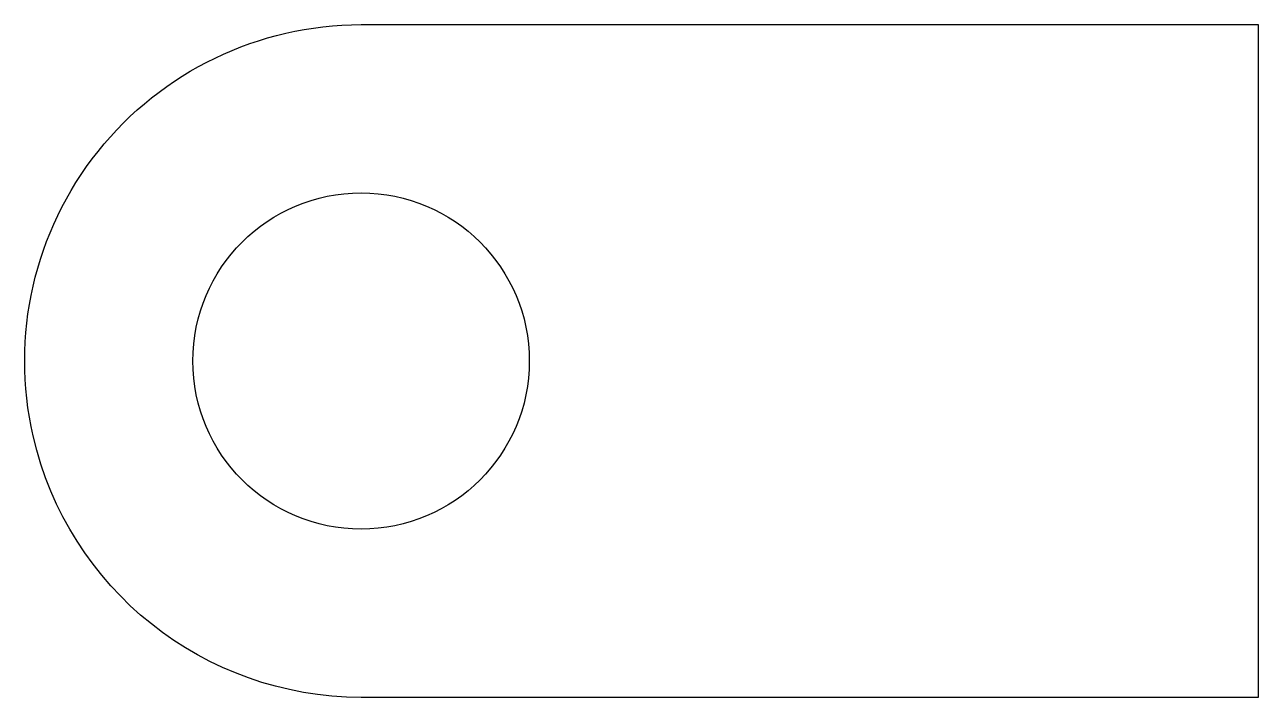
# Model space of a CAD drawing. Extents: x -0.4 to 54.6, y 0 to 30.
import ezdxf

# ---------------------------------------------------------------- set-up
doc = ezdxf.new("R2010")
doc.units = 0
doc.layers.get('0').update_dxf_attribs({"color": 2, "linetype": 'CONTINUOUS'})

msp = doc.modelspace()

# ---------------------------------------------------------------- linework, layer by layer
at = {"color": 2, "linetype": 'CONTINUOUS'}
for points in [[(0, 11.66, -0.48155), (14.62, 30), (54.62, 30), (54.62, 0), (14.62, 0, -0.349809)], [(7.12, 15, -1), (22.12, 15, -1)]]:
    msp.add_lwpolyline(points, format="xyb", close=True, dxfattribs=at)

doc.saveas('drawing.dxf')
